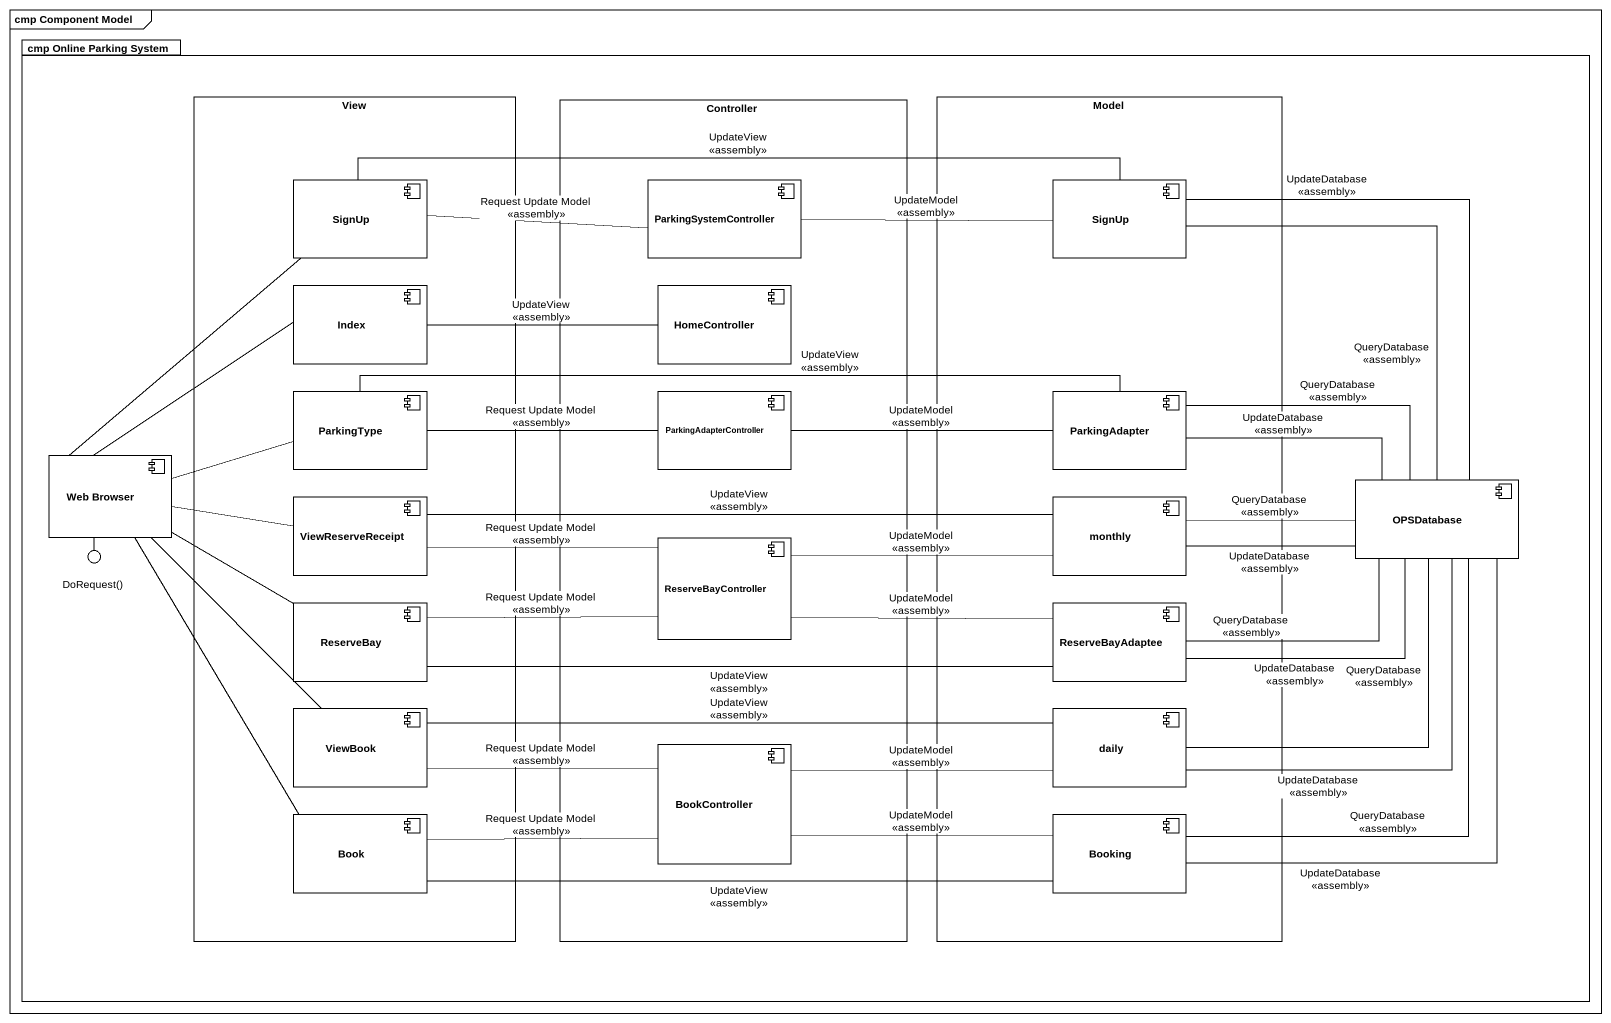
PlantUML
@startuml
mainframe cmp Component Model
package "cmp Online Parking System" as cmp_Online_Parking_System {
  rectangle View {
    component SignUp
    component Index
    component ParkingType
    component ViewReserveReceipt
    component ReserveBay
    component ViewBook
    component Book
  }
  rectangle Controller {
    component ParkingSystemController
    component HomeController
    component ParkingAdapterController
    component ReserveBayController
    component BookController
  }
  rectangle Model {
    component "SignUp" as SignUp_2
    component ParkingAdapter
    component monthly
    component ReserveBayAdaptee
    component daily
    component Booking
  }
  component "Web Browser" as Web_Browser
  component OPSDatabase
}
() "DoRequest()" as DoRequest
Web_Browser -- DoRequest
SignUp -right- SignUp_2 : UpdateView\n<<assembly>>
ParkingSystemController -left- SignUp : Request Update Model\n<<assembly>>
SignUp_2 -left- ParkingSystemController : UpdateModel\n<<assembly>>
SignUp_2 -- OPSDatabase : QueryDatabase\n<<assembly>>
Index -right- HomeController : UpdateView\n<<assembly>>
ParkingType -right- ParkingAdapter : UpdateView\n<<assembly>>
ParkingAdapterController -left- ParkingType : Request Update Model\n<<assembly>>
ParkingAdapter -left- ParkingAdapterController : UpdateModel\n<<assembly>>
ParkingAdapter -right- OPSDatabase : QueryDatabase\n<<assembly>>
Web_Browser -up- SignUp
Web_Browser -up- Index
Web_Browser -right- ParkingType
Web_Browser -right- ViewReserveReceipt
Web_Browser -right- ReserveBay
Web_Browser -- ViewBook
Web_Browser -- Book
ViewReserveReceipt -right- monthly : UpdateView\n<<assembly>>
monthly -right- OPSDatabase : QueryDatabase\n<<assembly>>
monthly -left- ReserveBayController : UpdateModel\n<<assembly>>
OPSDatabase -up- SignUp_2 : UpdateDatabase\n<<assembly>>
OPSDatabase -left- ParkingAdapter : UpdateDatabase\n<<assembly>>
OPSDatabase -left- monthly : UpdateDatabase\n<<assembly>>
OPSDatabase -left- ReserveBayAdaptee : UpdateDatabase\n<<assembly>>
OPSDatabase -- daily : UpdateDatabase\n<<assembly>>
OPSDatabase -- Booking : UpdateDatabase\n<<assembly>>
ReserveBayController -left- ViewReserveReceipt : Request Update Model\n<<assembly>>
ReserveBayController -left- ReserveBay : Request Update Model\n<<assembly>>
ReserveBay -right- ReserveBayAdaptee : UpdateView\n<<assembly>>
ReserveBayAdaptee -right- OPSDatabase : QueryDatabase\n<<assembly>>
ReserveBayAdaptee -left- ReserveBayController : UpdateModel\n<<assembly>>
ViewBook -right- daily : UpdateView\n<<assembly>>
BookController -left- ViewBook : Request Update Model\n<<assembly>>
BookController -left- Book : Request Update Model\n<<assembly>>
daily -up- OPSDatabase : QueryDatabase\n<<assembly>>
daily -left- BookController : UpdateModel\n<<assembly>>
Book -right- Booking : UpdateView\n<<assembly>>
Booking -up- OPSDatabase : QueryDatabase\n<<assembly>>
Booking -left- BookController : UpdateModel\n<<assembly>>
@enduml
